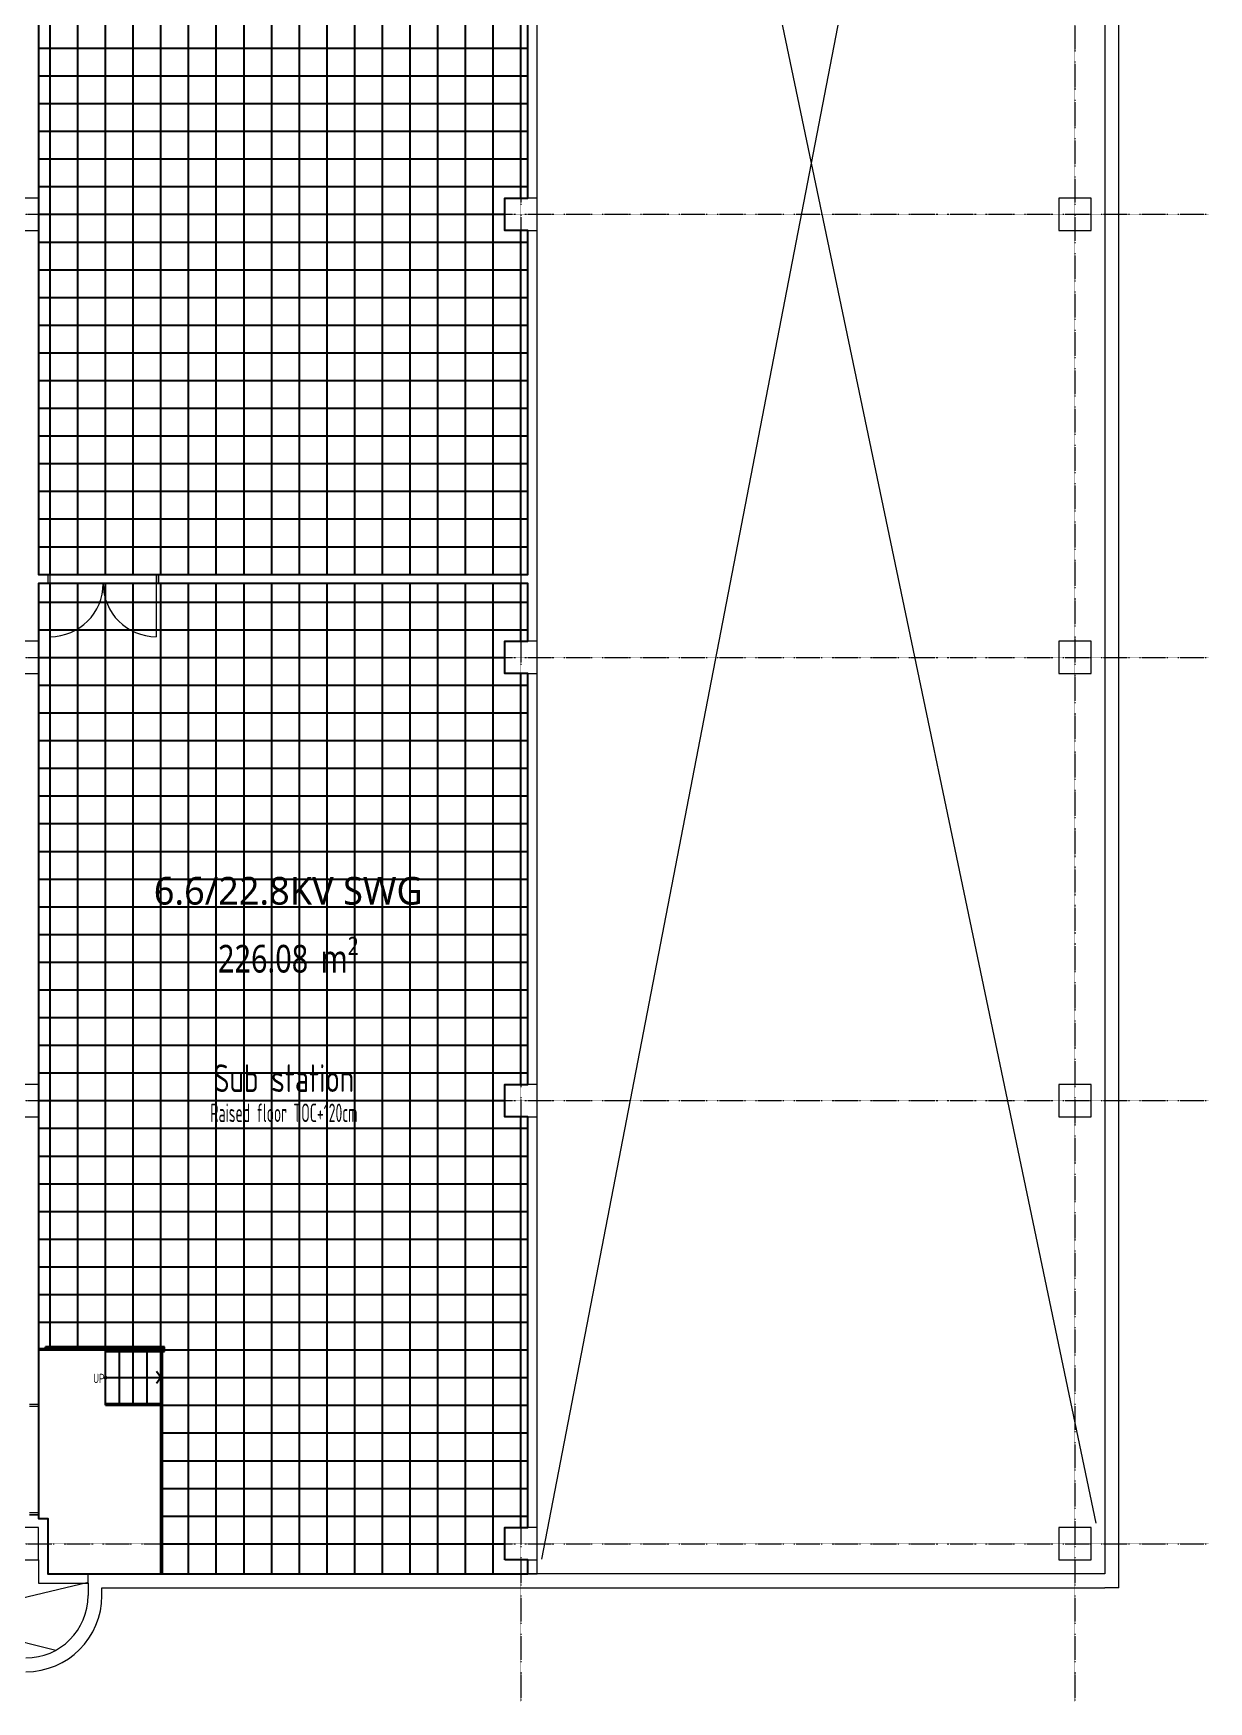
# Model space of a CAD drawing. Extents: x -186874 to 511851, y 4933 to 222627.
# Drawn here: x -150944 to -125485, y 5206 to 41345 of the extents above; entities that cross this region are included whole.
import ezdxf
from ezdxf.enums import TextEntityAlignment as Align

# ---------------------------------------------------------------- set-up
doc = ezdxf.new("R2010")
doc.units = 0
doc.header["$LTSCALE"] = 5
doc.linetypes.add('CUP- L20$0$JJP_三點線', pattern=[0.9, 0.3, -0.15, 0, -0.15, 0, -0.15, 0, -0.15])
doc.linetypes.add('XCDR20$0$HIDDEN2', pattern=[0.1875, 0.125, -0.0625])
for name, color, linetype in [('CUP- L20$0$A-OBJE-2D.Newcub', 252, 'Continuous'), ('CUP- L20$0$A-WALL-EX.Newcub', 252, 'Continuous'), ('CUP- L20$0$A-WALL-IN.Newcub', 252, 'Continuous'), ('CUP- L20$0$A-ZONE.Newcub', 252, 'Continuous'), ('CUP- L20$0$Door', 252, 'Continuous'), ('CUP- L20$0$S-COL.Newcub', 252, 'Continuous'), ('CUP- L20$0$S-GRID.Newcub', 252, 'Continuous'), ('XCDP20$0$A-CR-TT2', 1, 'Continuous'), ('XCDP20$0$A-CR-TXT', 2, 'Continuous'), ('XCDP20$0$A-ST-txt (200K)', 1, 'Continuous'), ('XCDP20$0$A-STAIR (200K)', 2, 'Continuous'), ('XCDR20$0$A-R-Divider', 75, 'XCDR20$0$HIDDEN2'), ('XCDR20$0$A-R-Plan_RH-120cm', 191, 'Continuous')]:
    doc.layers.add(name, color=color, linetype=linetype)
doc.layers.add('XCDR20$0$A-Area', color=170, linetype='Continuous', plot=False)
doc.styles.add('CUP- L20$0$Standard', font='', dxfattribs={"width": 0.8})
doc.styles.add('XCDP20$0$AA-TXT', font='isocp.shx', dxfattribs={"width": 0.8, "bigfont": 'china.shx'})
doc.styles.add('XCDR20$0$AA-TXT', font='isocp.shx', dxfattribs={"width": 0.8, "bigfont": 'chineset.shx'})
doc.styles.get('CUP- L20$0$Standard').set_extended_font_data('Microsoft JhengHei')

# ---------------------------------------------------------------- blocks, each defined once
blk = doc.blocks.new('XCDP20')
at = {"layer": 'XCDP20$0$A-ST-txt (200K)'}
for p, q in [((-148181, 12225), (-148279, 12354)), ((-149381, 12225), (-148181, 12225)), ((-148181, 12225), (-148279, 12096))]:
    blk.add_line(p, q, dxfattribs=at)
blk.add_circle((-149381, 12225), 25, dxfattribs=at)
at = {"layer": 'XCDP20$0$A-STAIR (200K)'}
for p, q in [((-148106, 12890, 0), (-150681, 12890)), ((-150681, 12865), (-150681, 12890)), ((-148131, 12865, 0), (-150681, 12865)), ((-149381, 11625, 0), (-149381, 12825, 0)), ((-148171, 12825), (-149381, 12825, 0)), ((-149381, 12787, 0), (-149381, 12825, 0)), ((-148171, 12818), (-149381, 12818, 0)), ((-148171, 12793), (-149381, 12793, 0)), ((-149381, 12787, 0), (-148171, 12787)), ((-149081, 11663, 0), (-149081, 12787, 0)), ((-148781, 11663, 0), (-148781, 12787, 0)), ((-148481, 11663, 0), (-148481, 12787, 0)), ((-148181, 11663), (-148181, 12825)), ((-148171, 12787, 0), (-148171, 12825, 0)), ((-148131, 12793, 0), (-148131, 12865, 0)), ((-148131, 12793, 0), (-148106, 12793, 0)), ((-148106, 12793, 0), (-148106, 12890, 0)), ((-149381, 11663), (-148171, 11663)), ((-149381, 11663), (-149381, 11625)), ((-148171, 11656), (-149381, 11656)), ((-148171, 11631), (-149381, 11631)), ((-149381, 11625, 0), (-148181, 11625, 0)), ((-148171, 11625), (-149381, 11625)), ((-148171, 11663, 0), (-148171, 11625, 0))]:
    blk.add_line(p, q, dxfattribs=at)
at = {"layer": 'XCDP20$0$A-CR-TT2', "style": 'XCDP20$0$AA-TXT', "width": 0.6}
blk.add_text('Raised floor TOC+120cm', height=400, dxfattribs=at).set_placement((-145516, 17962), align=Align.MIDDLE)
at = {"layer": 'XCDP20$0$A-CR-TXT', "style": 'XCDP20$0$AA-TXT', "width": 0.8}
blk.add_text('Sub station', height=600, dxfattribs=at).set_placement((-145516, 18712), align=Align.MIDDLE)
at = {"layer": 'XCDP20$0$A-ST-txt (200K)', "style": 'XCDP20$0$AA-TXT', "width": 0.8}
blk.add_text('UP', height=200, dxfattribs=at).set_placement((-149525, 12208), align=Align.MIDDLE)
blk = doc.blocks.new('CUP- L20')
at = {"layer": 'CUP- L20$0$A-OBJE-2D.Newcub', "lineweight": 0}
for p, q in [((-140031, 66896), (-127931, 9075)), ((-139931, 8293), (-128831, 65775)), ((-156381, 7796), (-150456, 6321)), ((-155760, 6367), (-149758, 7796))]:
    blk.add_line(p, q, dxfattribs=at)
at = {"layer": 'CUP- L20$0$A-WALL-EX.Newcub', "lineweight": 0, "flags": 128}
for points in [[(-127731, 66874), (-127731, 7974)], [(-127431, 7674), (-127431, 67174)], [(-127731, 7974), (-149458, 7974)], [(-149758, 7774), (-149758, 7503)], [(-149458, 7503), (-149458, 7674)], [(-149458, 7674), (-127731, 7674)], [(-127431, 7674), (-127731, 7674)]]:
    blk.add_lwpolyline(points, dxfattribs=at)
at = {"layer": 'CUP- L20$0$A-WALL-EX.Newcub', "lineweight": 0}
for radius in [1650, 1350]:
    blk.add_arc((-151108, 7503), radius, 270, 360, dxfattribs=at)
at = {"layer": 'CUP- L20$0$A-WALL-IN.Newcub', "lineweight": 0}
for p, q in [((-150631, 29625), (-150643, 29625)), ((-150631, 29625), (-150631, 29425)), ((-148231, 29625), (-148219, 29625)), ((-148231, 29625), (-148231, 29425)), ((-151031, 11650), (-150831, 11650)), ((-151031, 9250), (-150831, 9250)), ((-149758, 7774), (-149758, 7974)), ((-149758, 7774), (-149758, 7974))]:
    blk.add_line(p, q, dxfattribs=at)
at = {"layer": 'CUP- L20$0$A-WALL-IN.Newcub', "lineweight": 0, "flags": 128}
for points in [[(-140231, 46675), (-140231, 37775)], [(-140031, 37775), (-140031, 46675)], [(-150831, 41250), (-150831, 41450)], [(-150831, 37775), (-150831, 41250)], [(-150831, 29625), (-150831, 37075)], [(-140231, 37075), (-140231, 29625)], [(-140031, 28175), (-140031, 37075)], [(-150631, 29625), (-150831, 29625)], [(-150831, 28175), (-150831, 29425)], [(-150831, 29425), (-150631, 29425)], [(-140231, 29625), (-148231, 29625)], [(-148231, 29425), (-140231, 29425)], [(-140231, 29425), (-140231, 28175)], [(-150831, 18575), (-150831, 27475)], [(-140231, 27475), (-140231, 18575)], [(-140031, 18575), (-140031, 27475)], [(-150831, 11650), (-150831, 17875)], [(-140231, 17875), (-140231, 8975)], [(-140031, 8975), (-140031, 17875)], [(-150831, 9175), (-150831, 9250)], [(-150631, 9175), (-150831, 9175)], [(-150631, 9175), (-150631, 8975)], [(-150631, 7974), (-150631, 8975)], [(-150831, 8275), (-150831, 7974)], [(-150831, 7974), (-150831, 7774)], [(-149758, 7974), (-150631, 7974)], [(-149458, 7974), (-149758, 7974)], [(-140231, 8275), (-140231, 7974)], [(-140231, 7974), (-140031, 7974)], [(-140031, 7974), (-140031, 8275)], [(-150831, 7774), (-149758, 7774)]]:
    blk.add_lwpolyline(points, dxfattribs=at)
at = {"layer": 'CUP- L20$0$Door', "lineweight": 0}
for p, q in [((-150631, 29625), (-150643, 29625)), ((-150631, 29625), (-150643, 29625)), ((-150581, 29625), (-150631, 29625)), ((-150631, 29625), (-150631, 29425)), ((-150631, 29625), (-150631, 29425)), ((-150631, 29625), (-150631, 29425)), ((-150631, 29425), (-150581, 29425)), ((-150581, 29425), (-150581, 29625)), ((-150581, 29425), (-150581, 28275)), ((-148231, 29625), (-148281, 29625)), ((-148281, 29625), (-148281, 29425)), ((-148281, 29425), (-148231, 29425)), ((-148281, 29425), (-148281, 28275)), ((-148231, 29425), (-148231, 29625)), ((-148231, 29625), (-148231, 29425)), ((-148231, 29625), (-148231, 29425)), ((-148231, 29625), (-148219, 29625)), ((-148231, 29625), (-148219, 29625)), ((-151031, 11650), (-150831, 11650)), ((-151031, 11650), (-150831, 11650)), ((-151031, 11650), (-150831, 11650)), ((-150831, 11600), (-151031, 11600)), ((-150831, 11650), (-150831, 11600)), ((-151031, 9300), (-150831, 9300)), ((-150831, 9250), (-151031, 9250)), ((-151031, 9250), (-150831, 9250)), ((-151031, 9250), (-150831, 9250)), ((-150831, 9300), (-150831, 9250))]:
    blk.add_line(p, q, dxfattribs=at)
for centre, start, end in [((-150581, 29425), 270, 0), ((-148281, 29425), 180, 270)]:
    blk.add_arc(centre, 1150, start, end, dxfattribs=at)
at = {"layer": 'CUP- L20$0$S-COL.Newcub', "lineweight": 0, "flags": 128}
for points in [[(-151531, 37075), (-150831, 37075), (-150831, 37775), (-151531, 37775)], [(-140731, 37075), (-140031, 37075), (-140031, 37775), (-140731, 37775)], [(-128731, 37075), (-128031, 37075), (-128031, 37775), (-128731, 37775)], [(-151531, 27475), (-150831, 27475), (-150831, 28175), (-151531, 28175)], [(-140731, 27475), (-140031, 27475), (-140031, 28175), (-140731, 28175)], [(-128731, 27475), (-128031, 27475), (-128031, 28175), (-128731, 28175)], [(-151531, 17875), (-150831, 17875), (-150831, 18575), (-151531, 18575)], [(-140731, 17875), (-140031, 17875), (-140031, 18575), (-140731, 18575)], [(-128731, 17875), (-128031, 17875), (-128031, 18575), (-128731, 18575)], [(-151531, 8275), (-150831, 8275), (-150831, 8975), (-151531, 8975)], [(-140731, 8275), (-140031, 8275), (-140031, 8975), (-140731, 8975)], [(-128731, 8275), (-128031, 8275), (-128031, 8975), (-128731, 8975)]]:
    blk.add_lwpolyline(points, close=True, dxfattribs=at)
at = {"layer": 'CUP- L20$0$S-GRID.Newcub', "linetype": 'CUP- L20$0$JJP_三點線', "lineweight": 0}
for p, q in [((-140381, 71521), (-140381, 5216)), ((-128381, 71521), (-128381, 5216)), ((-175821, 37425), (-125495, 37425)), ((-125495, 37425), (-125485, 37425)), ((-175821, 27825), (-125495, 27825)), ((-125495, 27825), (-125485, 27825)), ((-175821, 18225), (-125495, 18225)), ((-125495, 18225), (-125485, 18225)), ((-175821, 8625), (-125495, 8625)), ((-125495, 8625), (-125485, 8625)), ((-140381, 5216), (-140381, 5206)), ((-128381, 5216), (-128381, 5206))]:
    blk.add_line(p, q, dxfattribs=at)
blk.add_blockref('XCDP20', (0, 0))
at = {"layer": 'CUP- L20$0$A-ZONE.Newcub', "style": 'CUP- L20$0$Standard'}
blk.add_text('6.6/22.8KV SWG', height=600, dxfattribs=at).set_placement((-145422, 23071), align=Align.TOP_CENTER)
at = {"layer": 'CUP- L20$0$A-ZONE.Newcub', "lineweight": 0, "insert": (-145422, 21774), "char_height": 600, "attachment_point": 2, "style": 'CUP- L20$0$Standard'}
blk.add_mtext('\\A1;\\pt0,1320;226.08{\\H0.66x;\\S^  ;} m{\\H0.66x;\\S2^  ;}', dxfattribs=at)
blk = doc.blocks.new('*U52')
at = {"ltscale": 0.5, "const_width": 0.5}
blk.add_lwpolyline([(0, 0), (0, 27)], dxfattribs=at)
at = {"color": 1, "style": 'XCDR20$0$AA-TXT', "width": 0.8}
for tag, p in [('NO.', (0.08, 0.07)), ('高度(H) m', (0.23, 0.07))]:
    blk.add_attdef(tag, text='', height=0.1, rotation=90, dxfattribs=at).set_placement(p, align=Align.MIDDLE_LEFT)
blk = doc.blocks.new('*U51')
at = {"ltscale": 0.5, "const_width": 0.5}
blk.add_lwpolyline([(0, 0), (0, 49)], dxfattribs=at)
at = {"color": 1, "style": 'XCDR20$0$AA-TXT', "width": 0.8}
for tag, p in [('NO.', (0.08, 0.07)), ('高度(H) m', (0.23, 0.07))]:
    blk.add_attdef(tag, text='', height=0.1, rotation=90, dxfattribs=at).set_placement(p, align=Align.MIDDLE_LEFT)
blk = doc.blocks.new('XCDR20')
at = {"layer": 'XCDR20$0$A-Area'}
blk.add_lwpolyline([(-140231, 65875), (-150831, 65875), (-150831, 29625), (-140231, 29625), (-140231, 37075), (-140731, 37075), (-140731, 37775), (-140231, 37775), (-140231, 46675), (-140731, 46675), (-140731, 47375), (-140231, 47375), (-140231, 56275), (-140731, 56275), (-140731, 56975), (-140231, 56975)], close=True, dxfattribs=at)
blk.add_lwpolyline([(-140731, 8275), (-140731, 8975), (-140231, 8975), (-140231, 17875), (-140731, 17875), (-140731, 18575), (-140231, 18575), (-140231, 27475), (-140731, 27475), (-140731, 28175), (-140231, 28175), (-140231, 29425), (-150831, 29425), (-150831, 9175), (-150631, 9175), (-150631, 7974), (-140231, 7974), (-140231, 8275), (-140731, 8275)], dxfattribs=at)
at = {"layer": 'XCDR20$0$A-R-Plan_RH-120cm'}
for p, q in [((-149381, 29625), (-149381, 65875)), ((-148781, 29625), (-148781, 65875)), ((-148181, 29625), (-148181, 65875)), ((-147581, 29625), (-147581, 65875)), ((-146981, 29625), (-146981, 65875)), ((-146381, 29625), (-146381, 65875)), ((-145781, 29625), (-145781, 65875)), ((-145181, 29625), (-145181, 65875)), ((-144581, 29625), (-144581, 65875)), ((-143981, 29625), (-143981, 65875)), ((-143381, 29625), (-143381, 65875)), ((-142781, 29625), (-142781, 65875)), ((-142181, 29625), (-142181, 65875)), ((-141581, 29625), (-141581, 65875)), ((-140981, 29625), (-140981, 65875)), ((-150581, 29625), (-150581, 64425)), ((-149981, 29625), (-149981, 64425)), ((-140381, 37775), (-140381, 46675)), ((-150831, 41025), (-140231, 41025)), ((-150831, 40425), (-140231, 40425)), ((-150831, 39825), (-140231, 39825)), ((-150831, 39225), (-140231, 39225)), ((-150831, 38625), (-140231, 38625)), ((-150831, 38025), (-140231, 38025)), ((-150831, 37425), (-140731, 37425)), ((-140381, 29625), (-140381, 37075)), ((-150831, 36825), (-140231, 36825)), ((-150831, 36225), (-140231, 36225)), ((-150831, 35625), (-140231, 35625)), ((-150831, 35025), (-140231, 35025)), ((-150831, 34425), (-140231, 34425)), ((-150831, 33825), (-140231, 33825)), ((-150831, 33225), (-140231, 33225)), ((-150831, 32625), (-140231, 32625)), ((-150831, 32025), (-140231, 32025)), ((-150831, 31425), (-140231, 31425)), ((-150831, 30825), (-140231, 30825)), ((-150831, 30225), (-140231, 30225)), ((-150581, 12825), (-150581, 29425)), ((-149981, 12825), (-149981, 29425)), ((-149381, 12825), (-149381, 29425)), ((-148781, 12825), (-148781, 29425)), ((-148181, 7974), (-148181, 29425)), ((-147581, 7974), (-147581, 29425)), ((-146981, 7974), (-146981, 29425)), ((-146381, 7974), (-146381, 29425)), ((-145781, 7974), (-145781, 29425)), ((-145181, 7974), (-145181, 29425)), ((-144581, 7974), (-144581, 29425)), ((-143981, 7974), (-143981, 29425)), ((-143381, 7974), (-143381, 29425)), ((-142781, 7974), (-142781, 29425)), ((-142181, 7974), (-142181, 29425)), ((-141581, 7974), (-141581, 29425)), ((-140981, 7974), (-140981, 29425)), ((-140381, 28175), (-140381, 29425)), ((-150831, 29025), (-140231, 29025)), ((-150831, 28425), (-140231, 28425)), ((-150831, 27825), (-140731, 27825)), ((-140381, 18575), (-140381, 27475)), ((-150831, 27225), (-140231, 27225)), ((-150831, 26625), (-140231, 26625)), ((-150831, 26025), (-140231, 26025)), ((-150831, 25425), (-140231, 25425)), ((-150831, 24825), (-140231, 24825)), ((-150831, 24225), (-140231, 24225)), ((-150831, 23625), (-140231, 23625)), ((-150831, 23025), (-140231, 23025)), ((-150831, 22425), (-140231, 22425)), ((-150831, 21825), (-140231, 21825)), ((-150831, 21225), (-140231, 21225)), ((-150831, 20625), (-140231, 20625)), ((-150831, 20025), (-140231, 20025)), ((-150831, 19425), (-140231, 19425)), ((-150831, 18825), (-140231, 18825)), ((-150831, 18225), (-140731, 18225)), ((-140381, 8975), (-140381, 17875)), ((-150831, 17625), (-140231, 17625)), ((-150831, 17025), (-140231, 17025)), ((-150831, 16425), (-140231, 16425)), ((-150831, 15825), (-140231, 15825)), ((-150831, 15225), (-140231, 15225)), ((-150831, 14625), (-140231, 14625)), ((-150831, 14025), (-140231, 14025)), ((-150831, 13425), (-140231, 13425)), ((-150831, 12825), (-140231, 12825)), ((-148181, 12225), (-140231, 12225)), ((-148181, 11625), (-140231, 11625)), ((-148181, 11025), (-140231, 11025)), ((-148181, 10425), (-140231, 10425)), ((-148181, 9825), (-140231, 9825)), ((-148181, 9225), (-140231, 9225)), ((-148181, 8625), (-140731, 8625))]:
    blk.add_line(p, q, dxfattribs=at)
at = {"layer": 'XCDR20$0$A-R-Divider', "xscale": 100, "yscale": 100, "zscale": 100, "rotation": 270}
blk.add_blockref('*U52', (-150831, 12850), dxfattribs=at).add_auto_attribs({'高度(H) m': 'H=1.2m'})
at = {"layer": 'XCDR20$0$A-R-Divider', "xscale": 100, "yscale": 100, "zscale": 100}
blk.add_blockref('*U51', (-148156, 7974), dxfattribs=at).add_auto_attribs({'高度(H) m': 'H=1.2m'})

msp = doc.modelspace()

# ---------------------------------------------------------------- block references
for name in ['XCDR20', 'CUP- L20']:
    msp.add_blockref(name, (0, 0))

doc.saveas('drawing.dxf')
